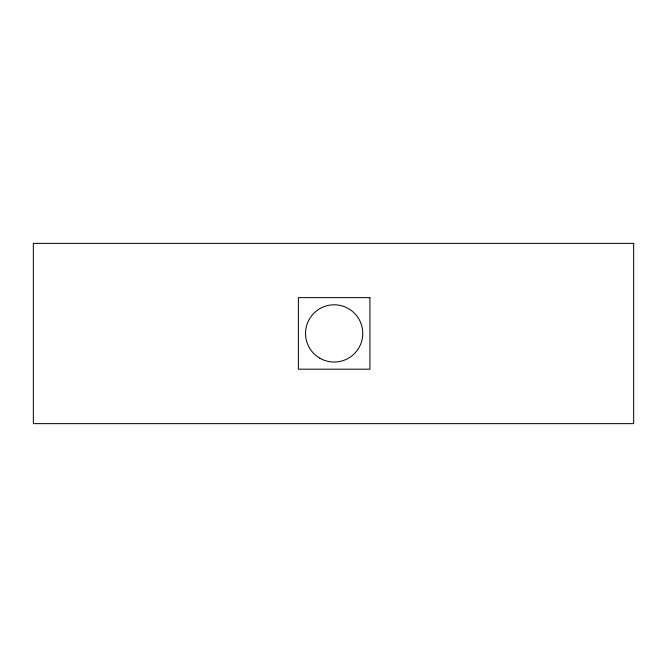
<?xml version="1.0" encoding="UTF-8"?>
<svg xmlns="http://www.w3.org/2000/svg" width="667" height="667" viewBox="0 0 667 667"><rect width="100%" height="100%" fill="white"/><g stroke="black" fill="none" stroke-linecap="round" stroke-linejoin="round"><path stroke-width="1" d="M633.65 243.363L33.35 243.363L33.35 423.637L633.65 423.637L633.65 243.363M369.918 297.64L298.374 297.64L298.374 369.185L369.918 369.185L369.918 297.64M319.835 358.196A28.614 28.614 0 0 0 362.765 333.417A28.614 28.614 0 0 0 319.835 308.629A28.614 28.614 0 0 0 319.835 358.196"/></g></svg>
